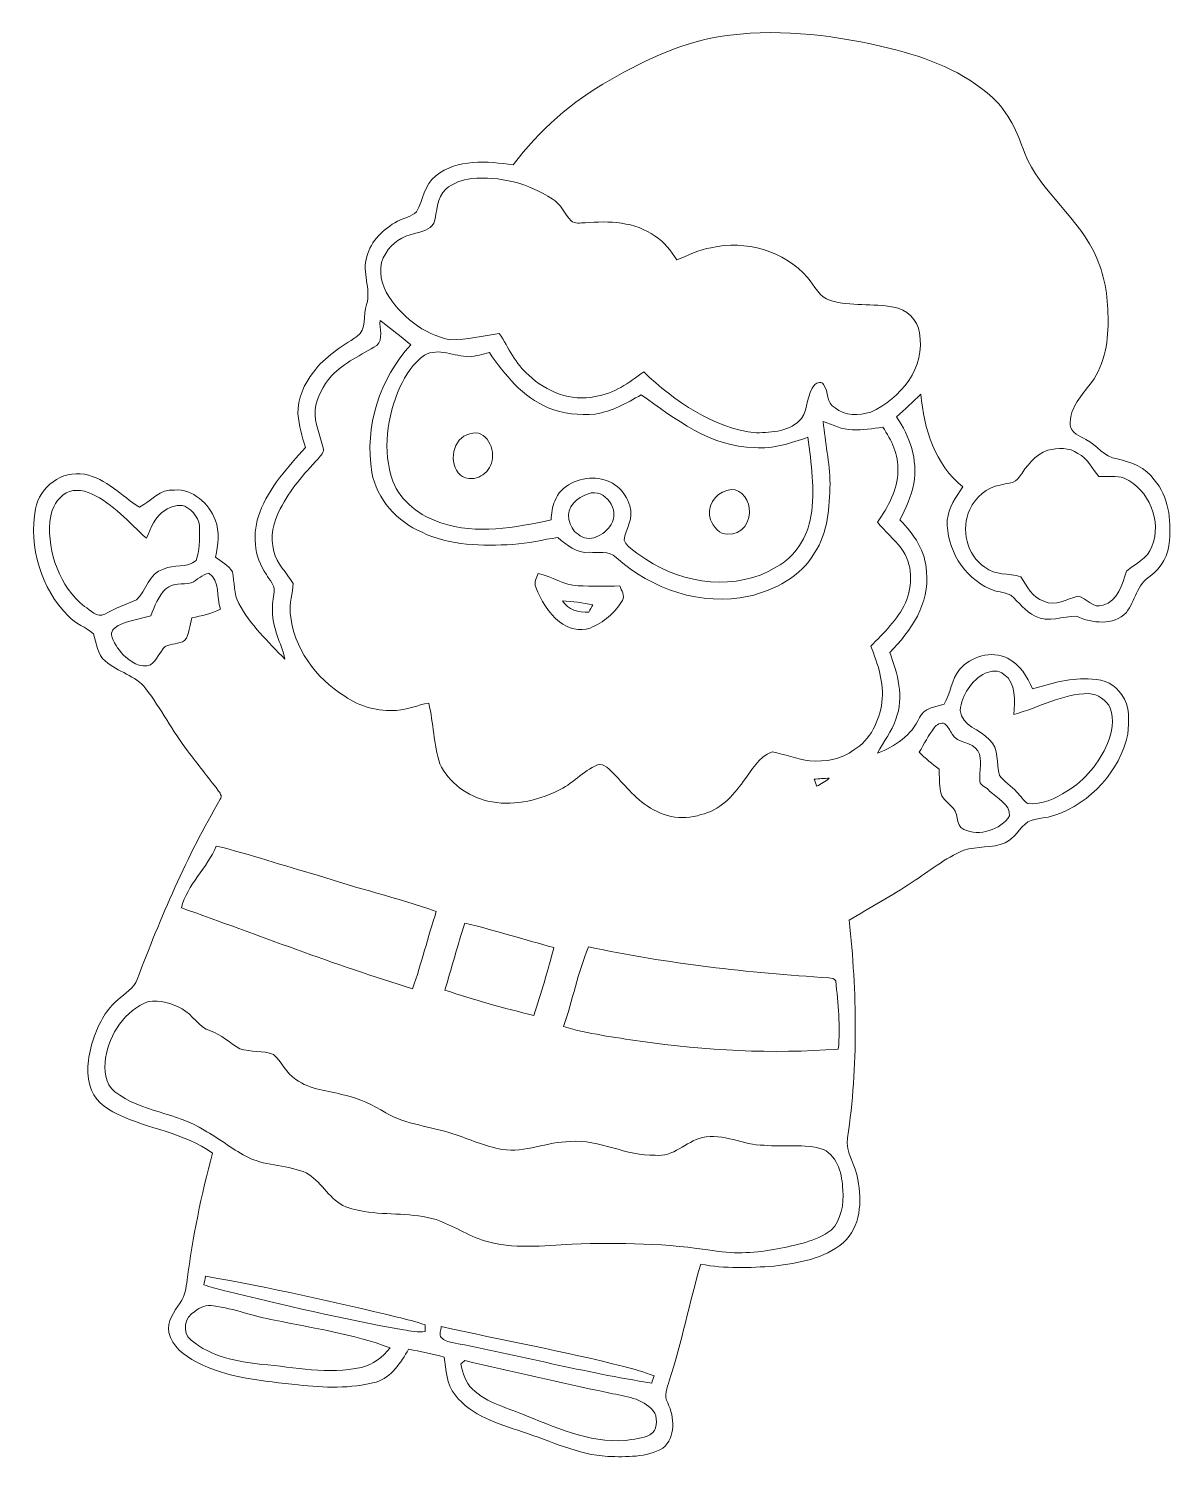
# Model space of a CAD drawing. Header units: centimetres. Extents: x -12.8 to 12.7, y -15.9 to 16.
import ezdxf

# ---------------------------------------------------------------- set-up
doc = ezdxf.new("R2010")
doc.units = ezdxf.units.CM
doc.header["$MEASUREMENT"] = 0
doc.layers.add('Layer 1', color=7, linetype='Continuous')

msp = doc.modelspace()

# ---------------------------------------------------------------- linework, layer by layer
at = {"layer": 'Layer 1', "color": 250, "lineweight": 9}
for points, knots in [([(2.87064, 15.87617), (4.06938, 16.02152), (5.28611, 15.85995), (6.4531, 15.57772), (6.4531, 15.57772), (7.27754, 15.37558), (8.10551, 15.0602), (8.73909, 14.4767), (8.73909, 14.4767), (9.10245, 14.15462), (9.29614, 13.69707), (9.45312, 13.24869), (9.45312, 13.24869), (9.81613, 12.3431), (10.70019, 11.78395), (11.07167, 10.88437), (11.07167, 10.88437), (11.26605, 10.4434), (11.33096, 9.95339), (11.32461, 9.47432), (11.32461, 9.47432), (11.33061, 8.96808), (11.22936, 8.42833), (10.8974, 8.02934), (10.8974, 8.02934), (10.69384, 7.77499), (10.45995, 7.50017), (10.47794, 7.15057), (10.47794, 7.15057), (10.49345, 6.96607), (10.69631, 6.90997), (10.82649, 6.82531), (10.82649, 6.82531), (11.07731, 6.70642), (11.2343, 6.42702), (11.52746, 6.39562), (11.52746, 6.39562), (11.84178, 6.32719), (12.16704, 6.19736), (12.3586, 5.92467), (12.3586, 5.92467), (12.67822, 5.55672), (12.74313, 5.04025), (12.69762, 4.57), (12.69762, 4.57), (12.6955, 4.25144), (12.51876, 3.95511), (12.26653, 3.76955), (12.26653, 3.76955), (11.97125, 3.58963), (11.93386, 3.21251), (11.73454, 2.9578), (11.73454, 2.9578), (11.4382, 2.65689), (10.97395, 2.7158), (10.62082, 2.87208), (10.62082, 2.87208), (10.31566, 2.8876), (9.98617, 2.71298), (9.69794, 2.87702), (9.69794, 2.87702), (9.4697, 2.97509), (9.33459, 3.19346), (9.14726, 3.3441), (9.14726, 3.3441), (8.99945, 3.41359), (8.82941, 3.41889), (8.67983, 3.48485), (8.67983, 3.48485), (8.09563, 3.74767), (7.70299, 4.38479), (7.72945, 5.02508), (7.72945, 5.02508), (7.7545, 5.30589), (7.92383, 5.53943), (8.07588, 5.76556), (8.07588, 5.76556), (7.4557, 6.26898), (7.2024, 7.06978), (7.1389, 7.83919), (7.1389, 7.83919), (6.95581, 7.67162), (6.77942, 7.4977), (6.5928, 7.33401), (6.5928, 7.33401), (6.88878, 6.90574), (7.0754, 6.36811), (6.97839, 5.84529), (6.97839, 5.84529), (6.92335, 5.55637), (6.79741, 5.28896), (6.66935, 5.02685), (6.66935, 5.02685), (6.98191, 4.71358), (7.25214, 4.32552), (7.26131, 3.8648), (7.26131, 3.8648), (7.33998, 3.16136), (6.91842, 2.53835), (6.44358, 2.06563), (6.44358, 2.06563), (6.61185, 1.59361), (6.7773, 1.06198), (6.57446, 0.57303), (6.57446, 0.57303), (6.50002, 0.28939), (6.29647, 0.07138), (6.17123, -0.18756), (6.17123, -0.18756), (6.56281, -0.04222), (6.93464, 0.21143), (7.1075, 0.60513), (7.1075, 0.60513), (7.20699, 0.81821), (7.4564, 0.84855), (7.65537, 0.9057), (7.65537, 0.9057), (7.80459, 1.14523), (7.81941, 1.45779), (8.00285, 1.6811), (8.00285, 1.6811), (8.25897, 1.97461), (8.71546, 2.11608), (9.07424, 1.9351), (9.07424, 1.9351), (9.3547, 1.79646), (9.51874, 1.522), (9.63727, 1.24577), (9.63727, 1.24577), (10.06871, 1.37736), (10.51039, 1.50612), (10.96795, 1.46414), (10.96795, 1.46414), (11.22936, 1.46979), (11.49747, 1.33573), (11.63541, 1.11207), (11.63541, 1.11207), (11.82591, 0.86336), (11.78357, 0.52858), (11.77123, 0.23683), (11.77123, 0.23683), (11.58496, -0.5929), (10.93902, -1.30622), (10.13398, -1.57927), (10.13398, -1.57927), (9.93925, -1.64736), (9.72229, -1.63748), (9.53426, -1.7232), (9.53426, -1.7232), (9.35046, -1.86431), (9.23616, -2.0908), (9.0245, -2.19698), (9.0245, -2.19698), (8.73099, -2.32046), (8.39691, -2.26331), (8.0981, -2.3635), (8.0981, -2.3635), (7.67724, -2.53918), (7.32129, -2.8341), (6.93993, -3.07752), (6.93993, -3.07752), (6.48873, -3.38831), (5.99978, -3.63702), (5.53588, -3.92665), (5.53588, -3.92665), (5.70451, -5.54308), (5.7419, -7.18491), (5.49778, -8.79604), (5.49778, -8.79604), (5.44416, -9.13154), (5.68546, -9.41058), (5.72955, -9.73196), (5.72955, -9.73196), (5.82022, -10.21421), (5.79411, -10.78818), (5.40606, -11.13884), (5.40606, -11.13884), (4.97567, -11.50503), (4.39641, -11.59957), (3.85419, -11.66801), (3.85419, -11.66801), (3.30809, -11.70293), (2.75211, -11.7301), (2.21235, -11.6225), (2.21235, -11.6225), (1.95941, -12.48645), (1.79184, -13.37475), (1.50997, -14.23059), (1.50997, -14.23059), (1.4634, -14.38828), (1.37591, -14.56925), (1.47469, -14.72765), (1.47469, -14.72765), (1.63097, -15.04868), (1.65426, -15.48577), (1.36604, -15.74153), (1.36604, -15.74153), (0.9935, -15.94685), (0.55006, -15.93838), (0.13731, -15.92427), (0.13731, -15.92427), (-0.53685, -15.89217), (-1.14398, -15.57114), (-1.77721, -15.37464), (-1.77721, -15.37464), (-2.32049, -15.19402), (-2.91492, -15.01728), (-3.28287, -14.54879), (-3.28287, -14.54879), (-3.48007, -14.3082), (-3.48254, -13.99281), (-3.52805, -13.70177), (-3.52805, -13.70177), (-3.79052, -13.63263), (-4.05544, -13.57654), (-4.32179, -13.52644), (-4.32179, -13.52644), (-4.4996, -13.82489), (-4.69998, -14.15156), (-5.05029, -14.26304), (-5.05029, -14.26304), (-5.61826, -14.4105), (-6.21445, -14.39181), (-6.79266, -14.32337), (-6.79266, -14.32337), (-7.567, -14.23835), (-8.36957, -14.17485), (-9.07301, -13.81149), (-9.07301, -13.81149), (-9.3383, -13.67038), (-9.61876, -13.46188), (-9.6872, -13.15214), (-9.6872, -13.15214), (-9.73271, -12.90308), (-9.56866, -12.67836), (-9.43319, -12.48822), (-9.43319, -12.48822), (-9.32066, -12.34217), (-9.30655, -12.1499), (-9.27621, -11.97528), (-9.27621, -11.97528), (-9.1538, -11.01925), (-8.95977, -10.0724), (-8.71141, -9.14177), (-8.71141, -9.14177), (-9.34148, -8.68139), (-10.14228, -8.60025), (-10.83337, -8.27005), (-10.83337, -8.27005), (-11.10783, -8.13988), (-11.38124, -7.9328), (-11.45179, -7.62059), (-11.45179, -7.62059), (-11.55163, -7.25264), (-11.47084, -6.86988), (-11.35196, -6.51745), (-11.35196, -6.51745), (-11.23589, -6.21512), (-11.07891, -5.91597), (-10.82526, -5.70642), (-10.82526, -5.70642), (-10.67498, -5.5646), (-10.46296, -5.45877), (-10.39381, -5.25063), (-10.39381, -5.25063), (-9.871, -3.86598), (-9.28926, -2.4972), (-8.53467, -1.2212), (-8.53467, -1.2212), (-8.48387, -1.14853), (-8.54914, -1.07586), (-8.58794, -1.01624), (-8.58794, -1.01624), (-8.81513, -0.72484), (-9.04055, -0.43239), (-9.26598, -0.14029), (-9.26598, -0.14029), (-9.6043, 0.30597), (-9.86182, 0.80657), (-10.20013, 1.25212), (-10.20013, 1.25212), (-10.42874, 1.54916), (-10.82949, 1.62713), (-11.10572, 1.86525), (-11.10572, 1.86525), (-11.29269, 2.0233), (-11.29269, 2.27165), (-11.37418, 2.47944), (-11.37418, 2.47944), (-11.54528, 2.62902), (-11.77247, 2.70592), (-11.93228, 2.87208), (-11.93228, 2.87208), (-12.54646, 3.49156), (-12.8241, 4.42289), (-12.66782, 5.27767), (-12.66782, 5.27767), (-12.58033, 5.77156), (-12.07656, 6.14445), (-11.57526, 6.04849), (-11.57526, 6.04849), (-11.0842, 5.96594), (-10.74624, 5.55954), (-10.34125, 5.31295), (-10.34125, 5.31295), (-10.08831, 5.453), (-9.88087, 5.72641), (-9.56195, 5.69748), (-9.56195, 5.69748), (-9.1471, 5.72923), (-8.79255, 5.39021), (-8.6465, 5.02755), (-8.6465, 5.02755), (-8.5449, 4.76262), (-8.58336, 4.46769), (-8.64262, 4.19676), (-8.64262, 4.19676), (-8.51562, 4.08987), (-8.34347, 4.01755), (-8.26515, 3.86444), (-8.26515, 3.86444), (-8.21047, 3.63196), (-8.24257, 3.37232), (-8.12086, 3.15642), (-8.12086, 3.15642), (-7.85875, 2.68123), (-7.46681, 2.2967), (-7.08758, 1.91464), (-7.08758, 1.91464), (-7.17225, 2.27447), (-7.37298, 2.60573), (-7.36804, 2.98426), (-7.36804, 2.98426), (-7.37862, 3.13243), (-7.35287, 3.27742), (-7.331, 3.42277), (-7.331, 3.42277), (-7.2996, 3.5734), (-7.44671, 3.68135), (-7.50209, 3.80729), (-7.50209, 3.80729), (-7.78961, 4.20593), (-7.82665, 4.74392), (-7.65343, 5.19724), (-7.65343, 5.19724), (-7.44, 5.76027), (-7.0209, 6.20759), (-6.62897, 6.65139), (-6.62897, 6.65139), (-6.70658, 6.8948), (-6.77502, 7.14387), (-6.80077, 7.39857), (-6.80077, 7.39857), (-6.80148, 7.74182), (-6.66566, 8.07344), (-6.4487, 8.33661), (-6.4487, 8.33661), (-6.20387, 8.68586), (-5.82428, 8.89717), (-5.48068, 9.13283), (-5.48068, 9.13283), (-5.24749, 9.28205), (-5.35262, 9.61931), (-5.26195, 9.84685), (-5.26195, 9.84685), (-5.15436, 10.20069), (-5.37449, 10.56828), (-5.25701, 10.92071), (-5.25701, 10.92071), (-5.16635, 11.27242), (-4.88201, 11.54054), (-4.57192, 11.70987), (-4.57192, 11.70987), (-4.43363, 11.78677), (-4.26183, 11.81006), (-4.14365, 11.92012), (-4.14365, 11.92012), (-3.99866, 12.18612), (-3.97185, 12.53008), (-3.71608, 12.72904), (-3.71608, 12.72904), (-3.22572, 13.11357), (-2.56426, 13.05219), (-1.98465, 12.97458), (-1.98465, 12.97458), (-1.39798, 13.74222), (-0.66667, 14.39698), (0.17859, 14.86899), (0.17859, 14.86899), (1.01044, 15.34771), (1.90614, 15.76858), (2.87064, 15.87617), (2.87064, 15.87617), (2.87064, 15.87617), (2.87064, 15.87617), (2.87064, 15.87617)], [0, 0, 0, 0, 0.01, 0.01, 0.01, 0.01, 0.02, 0.02, 0.02, 0.02, 0.03, 0.03, 0.03, 0.03, 0.04, 0.04, 0.04, 0.04, 0.05, 0.05, 0.05, 0.05, 0.06, 0.06, 0.06, 0.06, 0.07, 0.07, 0.07, 0.07, 0.08, 0.08, 0.08, 0.08, 0.09, 0.09, 0.09, 0.09, 0.1, 0.1, 0.1, 0.1, 0.11, 0.11, 0.11, 0.11, 0.12, 0.12, 0.12, 0.12, 0.13, 0.13, 0.13, 0.13, 0.14, 0.14, 0.14, 0.14, 0.15, 0.15, 0.15, 0.15, 0.16, 0.16, 0.16, 0.16, 0.17, 0.17, 0.17, 0.17, 0.18, 0.18, 0.18, 0.18, 0.19, 0.19, 0.19, 0.19, 0.2, 0.2, 0.2, 0.2, 0.21, 0.21, 0.21, 0.21, 0.22, 0.22, 0.22, 0.22, 0.23, 0.23, 0.23, 0.23, 0.24, 0.24, 0.24, 0.24, 0.25, 0.25, 0.25, 0.25, 0.26, 0.26, 0.26, 0.26, 0.27, 0.27, 0.27, 0.27, 0.28, 0.28, 0.28, 0.28, 0.29, 0.29, 0.29, 0.29, 0.3, 0.3, 0.3, 0.3, 0.31, 0.31, 0.31, 0.31, 0.32, 0.32, 0.32, 0.32, 0.33, 0.33, 0.33, 0.33, 0.34, 0.34, 0.34, 0.34, 0.35, 0.35, 0.35, 0.35, 0.36, 0.36, 0.36, 0.36, 0.37, 0.37, 0.37, 0.37, 0.38, 0.38, 0.38, 0.38, 0.39, 0.39, 0.39, 0.39, 0.4, 0.4, 0.4, 0.4, 0.41, 0.41, 0.41, 0.41, 0.42, 0.42, 0.42, 0.42, 0.43, 0.43, 0.43, 0.43, 0.44, 0.44, 0.44, 0.44, 0.45, 0.45, 0.45, 0.45, 0.46, 0.46, 0.46, 0.46, 0.47, 0.47, 0.47, 0.47, 0.48, 0.48, 0.48, 0.48, 0.49, 0.49, 0.49, 0.49, 0.5, 0.5, 0.5, 0.5, 0.51, 0.51, 0.51, 0.51, 0.52, 0.52, 0.52, 0.52, 0.53, 0.53, 0.53, 0.53, 0.54, 0.54, 0.54, 0.54, 0.55, 0.55, 0.55, 0.55, 0.56, 0.56, 0.56, 0.56, 0.57, 0.57, 0.57, 0.57, 0.58, 0.58, 0.58, 0.58, 0.59, 0.59, 0.59, 0.59, 0.6, 0.6, 0.6, 0.6, 0.61, 0.61, 0.61, 0.61, 0.62, 0.62, 0.62, 0.62, 0.63, 0.63, 0.63, 0.63, 0.64, 0.64, 0.64, 0.64, 0.65, 0.65, 0.65, 0.65, 0.66, 0.66, 0.66, 0.66, 0.67, 0.67, 0.67, 0.67, 0.68, 0.68, 0.68, 0.68, 0.69, 0.69, 0.69, 0.69, 0.7, 0.7, 0.7, 0.7, 0.71, 0.71, 0.71, 0.71, 0.72, 0.72, 0.72, 0.72, 0.73, 0.73, 0.73, 0.73, 0.74, 0.74, 0.74, 0.74, 0.75, 0.75, 0.75, 0.75, 0.76, 0.76, 0.76, 0.76, 0.77, 0.77, 0.77, 0.77, 0.78, 0.78, 0.78, 0.78, 0.79, 0.79, 0.79, 0.79, 0.8, 0.8, 0.8, 0.8, 0.81, 0.81, 0.81, 0.81, 0.82, 0.82, 0.82, 0.82, 0.83, 0.83, 0.83, 0.83, 0.84, 0.84, 0.84, 0.84, 0.85, 0.85, 0.85, 0.85, 0.86, 0.86, 0.86, 0.86, 0.87, 0.87, 0.87, 0.87, 0.88, 0.88, 0.88, 0.88, 0.89, 0.89, 0.89, 0.89, 0.9, 0.9, 0.9, 0.9, 0.91, 0.91, 0.91, 0.91, 0.92, 0.92, 0.92, 0.92, 0.93, 0.93, 0.93, 0.93, 0.94, 0.94, 0.94, 0.94, 0.95, 0.95, 0.95, 0.95, 0.96, 0.96, 0.96, 0.96, 0.97, 0.97, 0.97, 0.97, 0.98, 0.98, 0.98, 0.98, 1, 1, 1, 1]), ([(-2.91528, 12.66554), (-3.12377, 12.64544), (-3.32626, 12.56289), (-3.4896, 12.432), (-3.4896, 12.432), (-3.70761, 12.23727), (-3.6741, 11.92436), (-3.7563, 11.6693), (-3.7563, 11.6693), (-3.8385, 11.51231), (-4.03463, 11.48339), (-4.18879, 11.43541), (-4.18879, 11.43541), (-4.45092, 11.38073), (-4.70174, 11.22903), (-4.83545, 10.99161), (-4.83545, 10.99161), (-5.01571, 10.73691), (-4.9568, 10.38589), (-4.82169, 10.12272), (-4.82169, 10.12272), (-4.51583, 9.59814), (-3.99054, 9.16952), (-3.38482, 9.05874), (-3.38482, 9.05874), (-3.01723, 9.05451), (-2.65845, 9.1554), (-2.29439, 9.19703), (-2.29439, 9.19703), (-2.0806, 8.882), (-1.93314, 8.51547), (-1.63399, 8.26711), (-1.63399, 8.26711), (-1.24664, 7.90128), (-0.6829, 7.66633), (-0.14915, 7.79015), (-0.14915, 7.79015), (0.26607, 7.84237), (0.61039, 8.09919), (0.9367, 8.34084), (0.9367, 8.34084), (1.63838, 7.68362), (2.47659, 7.07966), (3.45943, 6.9763), (3.45943, 6.9763), (3.80727, 6.98653), (4.22743, 7.00487), (4.46414, 7.29979), (4.46414, 7.29979), (4.63418, 7.5224), (4.56962, 7.84695), (4.76471, 8.05791), (4.76471, 8.05791), (4.81339, 8.10765), (4.92698, 8.12847), (4.96297, 8.05509), (4.96297, 8.05509), (5.07691, 7.89387), (5.02223, 7.63952), (5.21944, 7.53615), (5.21944, 7.53615), (5.4371, 7.34389), (5.75672, 7.3647), (6.01742, 7.44126), (6.01742, 7.44126), (6.6817, 7.73794), (7.25602, 8.44703), (7.10433, 9.2122), (7.10433, 9.2122), (7.07117, 9.50642), (6.81329, 9.74842), (6.52471, 9.7904), (6.52471, 9.7904), (6.0594, 9.88036), (5.57292, 9.80099), (5.11431, 9.9354), (5.11431, 9.9354), (4.8649, 10.00983), (4.75977, 10.26736), (4.60419, 10.4501), (4.60419, 10.4501), (4.07891, 11.04876), (3.21495, 11.29536), (2.44448, 11.11967), (2.44448, 11.11967), (2.17354, 11.07557), (1.93013, 10.94611), (1.67789, 10.84627), (1.67789, 10.84627), (1.54348, 11.04418), (1.40519, 11.25161), (1.19353, 11.37544), (1.19353, 11.37544), (0.74515, 11.70281), (0.15566, 11.72398), (-0.37598, 11.67494), (-0.37598, 11.67494), (-0.47935, 11.68094), (-0.60493, 11.64002), (-0.68431, 11.7208), (-0.68431, 11.7208), (-0.83459, 11.87744), (-0.91115, 12.10075), (-1.10905, 12.21046), (-1.10905, 12.21046), (-1.6361, 12.55689), (-2.28627, 12.72657), (-2.91528, 12.66554), (-2.91528, 12.66554), (-2.91528, 12.66554), (-2.91528, 12.66554), (-2.91528, 12.66554)], [0, 0, 0, 0, 0.03448276, 0.03448276, 0.03448276, 0.03448276, 0.06896552, 0.06896552, 0.06896552, 0.06896552, 0.10344828, 0.10344828, 0.10344828, 0.10344828, 0.13793103, 0.13793103, 0.13793103, 0.13793103, 0.17241379, 0.17241379, 0.17241379, 0.17241379, 0.20689655, 0.20689655, 0.20689655, 0.20689655, 0.24137931, 0.24137931, 0.24137931, 0.24137931, 0.27586207, 0.27586207, 0.27586207, 0.27586207, 0.31034483, 0.31034483, 0.31034483, 0.31034483, 0.34482759, 0.34482759, 0.34482759, 0.34482759, 0.37931034, 0.37931034, 0.37931034, 0.37931034, 0.4137931, 0.4137931, 0.4137931, 0.4137931, 0.44827586, 0.44827586, 0.44827586, 0.44827586, 0.48275862, 0.48275862, 0.48275862, 0.48275862, 0.51724138, 0.51724138, 0.51724138, 0.51724138, 0.55172414, 0.55172414, 0.55172414, 0.55172414, 0.5862069, 0.5862069, 0.5862069, 0.5862069, 0.62068966, 0.62068966, 0.62068966, 0.62068966, 0.65517241, 0.65517241, 0.65517241, 0.65517241, 0.68965517, 0.68965517, 0.68965517, 0.68965517, 0.72413793, 0.72413793, 0.72413793, 0.72413793, 0.75862069, 0.75862069, 0.75862069, 0.75862069, 0.79310345, 0.79310345, 0.79310345, 0.79310345, 0.82758621, 0.82758621, 0.82758621, 0.82758621, 0.86206897, 0.86206897, 0.86206897, 0.86206897, 0.89655172, 0.89655172, 0.89655172, 0.89655172, 0.93103448, 0.93103448, 0.93103448, 0.93103448, 1, 1, 1, 1]), ([(-4.96033, 9.49125), (-4.98114, 9.30886), (-4.8806, 9.0718), (-5.03158, 8.93351), (-5.03158, 8.93351), (-5.37661, 8.71867), (-5.76396, 8.55286), (-6.04547, 8.24947), (-6.04547, 8.24947), (-6.2335, 8.03675), (-6.38167, 7.77569), (-6.41095, 7.48853), (-6.41095, 7.48853), (-6.43353, 7.19361), (-6.30371, 6.92197), (-6.23033, 6.64327), (-6.23033, 6.64327), (-6.20211, 6.54485), (-6.29101, 6.46865), (-6.34498, 6.39845), (-6.34498, 6.39845), (-6.66777, 6.0559), (-6.97963, 5.69677), (-7.19482, 5.27485), (-7.19482, 5.27485), (-7.35322, 4.98981), (-7.42166, 4.64338), (-7.3377, 4.32482), (-7.3377, 4.32482), (-7.26538, 4.04718), (-7.05089, 3.84257), (-6.9066, 3.60409), (-6.9066, 3.60409), (-6.9059, 3.3829), (-6.99833, 3.1663), (-6.96869, 2.94299), (-6.96869, 2.94299), (-6.90272, 2.16935), (-6.39966, 1.4839), (-5.7509, 1.08279), (-5.7509, 1.08279), (-5.41435, 0.85207), (-4.99808, 0.73354), (-4.59062, 0.76811), (-4.59062, 0.76811), (-4.3426, 0.77834), (-4.11719, 0.89406), (-3.87271, 0.92581), (-3.87271, 0.92581), (-3.76053, 0.48131), (-3.76547, 0.01105), (-3.62471, -0.42675), (-3.62471, -0.42675), (-3.42222, -0.85008), (-3.00382, -1.157), (-2.54909, -1.26106), (-2.54909, -1.26106), (-2.02416, -1.38595), (-1.47171, -1.26212), (-0.99228, -1.03493), (-0.99228, -1.03493), (-0.66103, -0.8903), (-0.4289, -0.59185), (-0.09517, -0.45179), (-0.09517, -0.45179), (-0.02356, -0.4211), (0.05335, -0.45638), (0.10909, -0.50259), (0.10909, -0.50259), (0.40472, -0.75906), (0.62873, -1.09208), (0.94941, -1.32104), (0.94941, -1.32104), (1.29971, -1.60044), (1.78831, -1.71721), (2.21835, -1.56481), (2.21835, -1.56481), (2.62899, -1.4752), (2.9352, -1.15523), (3.16556, -0.8215), (3.16556, -0.8215), (3.35395, -0.58585), (3.50247, -0.26658), (3.80938, -0.16322), (3.80938, -0.16322), (4.09513, -0.21261), (4.36748, -0.32162), (4.65499, -0.3636), (4.65499, -0.3636), (4.99648, -0.38406), (5.36055, -0.33255), (5.63854, -0.11701), (5.63854, -0.11701), (6.00825, 0.10842), (6.21145, 0.53034), (6.26719, 0.94803), (6.26719, 0.94803), (6.31587, 1.38406), (6.17793, 1.80599), (6.01671, 2.20392), (6.01671, 2.20392), (6.3074, 2.49743), (6.61503, 2.792), (6.79106, 3.17265), (6.79106, 3.17265), (6.9611, 3.56106), (6.96181, 4.04612), (6.69934, 4.39361), (6.69934, 4.39361), (6.53106, 4.59822), (6.33563, 4.77884), (6.16453, 4.98134), (6.16453, 4.98134), (6.40759, 5.31542), (6.61467, 5.70277), (6.6249, 6.12469), (6.6249, 6.12469), (6.64219, 6.48452), (6.48485, 6.81684), (6.28377, 7.10365), (6.28377, 7.10365), (6.0594, 7.07331), (5.83433, 7.03627), (5.60749, 7.04615), (5.60749, 7.04615), (5.37501, 7.04227), (5.17005, 7.15833), (4.95485, 7.22747), (4.95485, 7.22747), (4.99436, 6.76392), (5.09878, 6.30708), (5.10514, 5.84), (5.10514, 5.84), (5.09526, 5.31119), (5.06316, 4.74357), (4.76012, 4.28954), (4.76012, 4.28954), (4.45744, 3.75402), (3.86548, 3.46439), (3.29115, 3.3194), (3.29115, 3.3194), (2.22681, 3.09362), (1.11486, 3.47462), (0.31829, 4.18865), (0.31829, 4.18865), (0.16095, 4.35163), (-0.08635, 4.27437), (-0.28461, 4.30436), (-0.28461, 4.30436), (-0.56119, 4.27472), (-0.78697, 4.46628), (-0.98135, 4.63385), (-0.98135, 4.63385), (-1.31966, 4.59046), (-1.65092, 4.50015), (-1.99276, 4.4811), (-1.99276, 4.4811), (-2.67256, 4.43912), (-3.39646, 4.44582), (-4.02194, 4.75203), (-4.02194, 4.75203), (-4.57615, 4.99122), (-5.03441, 5.48863), (-5.14483, 6.09259), (-5.14483, 6.09259), (-5.31416, 7.1107), (-4.97126, 8.19232), (-4.27135, 8.94691), (-4.27135, 8.94691), (-4.49784, 9.13212), (-4.72431, 9.31839), (-4.96033, 9.49125), (-4.96033, 9.49125), (-4.96033, 9.49125), (-4.96033, 9.49125), (-4.96033, 9.49125)], [0, 0, 0, 0, 0.02222222, 0.02222222, 0.02222222, 0.02222222, 0.04444444, 0.04444444, 0.04444444, 0.04444444, 0.06666667, 0.06666667, 0.06666667, 0.06666667, 0.08888889, 0.08888889, 0.08888889, 0.08888889, 0.11111111, 0.11111111, 0.11111111, 0.11111111, 0.13333333, 0.13333333, 0.13333333, 0.13333333, 0.15555556, 0.15555556, 0.15555556, 0.15555556, 0.17777778, 0.17777778, 0.17777778, 0.17777778, 0.2, 0.2, 0.2, 0.2, 0.22222222, 0.22222222, 0.22222222, 0.22222222, 0.24444444, 0.24444444, 0.24444444, 0.24444444, 0.26666667, 0.26666667, 0.26666667, 0.26666667, 0.28888889, 0.28888889, 0.28888889, 0.28888889, 0.31111111, 0.31111111, 0.31111111, 0.31111111, 0.33333333, 0.33333333, 0.33333333, 0.33333333, 0.35555556, 0.35555556, 0.35555556, 0.35555556, 0.37777778, 0.37777778, 0.37777778, 0.37777778, 0.4, 0.4, 0.4, 0.4, 0.42222222, 0.42222222, 0.42222222, 0.42222222, 0.44444444, 0.44444444, 0.44444444, 0.44444444, 0.46666667, 0.46666667, 0.46666667, 0.46666667, 0.48888889, 0.48888889, 0.48888889, 0.48888889, 0.51111111, 0.51111111, 0.51111111, 0.51111111, 0.53333333, 0.53333333, 0.53333333, 0.53333333, 0.55555556, 0.55555556, 0.55555556, 0.55555556, 0.57777778, 0.57777778, 0.57777778, 0.57777778, 0.6, 0.6, 0.6, 0.6, 0.62222222, 0.62222222, 0.62222222, 0.62222222, 0.64444444, 0.64444444, 0.64444444, 0.64444444, 0.66666667, 0.66666667, 0.66666667, 0.66666667, 0.68888889, 0.68888889, 0.68888889, 0.68888889, 0.71111111, 0.71111111, 0.71111111, 0.71111111, 0.73333333, 0.73333333, 0.73333333, 0.73333333, 0.75555556, 0.75555556, 0.75555556, 0.75555556, 0.77777778, 0.77777778, 0.77777778, 0.77777778, 0.8, 0.8, 0.8, 0.8, 0.82222222, 0.82222222, 0.82222222, 0.82222222, 0.84444444, 0.84444444, 0.84444444, 0.84444444, 0.86666667, 0.86666667, 0.86666667, 0.86666667, 0.88888889, 0.88888889, 0.88888889, 0.88888889, 0.91111111, 0.91111111, 0.91111111, 0.91111111, 0.93333333, 0.93333333, 0.93333333, 0.93333333, 0.95555556, 0.95555556, 0.95555556, 0.95555556, 1, 1, 1, 1]), ([(-3.9676, 8.71373), (-4.2202, 8.54051), (-4.38565, 8.2657), (-4.52147, 7.99688), (-4.52147, 7.99688), (-4.79452, 7.34248), (-4.9187, 6.57977), (-4.67634, 5.89715), (-4.67634, 5.89715), (-4.4996, 5.43078), (-4.05792, 5.1161), (-3.5979, 4.96229), (-3.5979, 4.96229), (-2.79815, 4.69277), (-1.93879, 4.85928), (-1.13622, 5.0279), (-1.13622, 5.0279), (-1.12387, 5.17113), (-1.11752, 5.31859), (-1.05296, 5.44983), (-1.05296, 5.44983), (-0.92032, 5.8086), (-0.49981, 5.98323), (-0.13927, 5.95924), (-0.13927, 5.95924), (0.2188, 5.9483), (0.53383, 5.68337), (0.62556, 5.34011), (0.62556, 5.34011), (0.72751, 5.07377), (0.52889, 4.83211), (0.50032, 4.57494), (0.50032, 4.57494), (0.59416, 4.37562), (0.81605, 4.27367), (0.98504, 4.14878), (0.98504, 4.14878), (1.83452, 3.58363), (3.01563, 3.4277), (3.90957, 3.97592), (3.90957, 3.97592), (4.33008, 4.20487), (4.59749, 4.64796), (4.67863, 5.11116), (4.67863, 5.11116), (4.78023, 5.69854), (4.6818, 6.29261), (4.61124, 6.87752), (4.61124, 6.87752), (4.22566, 6.75052), (3.83302, 6.60659), (3.41851, 6.64786), (3.41851, 6.64786), (2.43849, 6.65386), (1.63909, 7.29274), (0.87744, 7.82825), (0.87744, 7.82825), (0.55923, 7.63599), (0.22374, 7.45819), (-0.14738, 7.39787), (-0.14738, 7.39787), (-0.50086, 7.37035), (-0.86881, 7.39787), (-1.19725, 7.53933), (-1.19725, 7.53933), (-1.77192, 7.7764), (-2.17021, 8.27769), (-2.51593, 8.77194), (-2.51593, 8.77194), (-2.66551, 8.74019), (-2.81297, 8.69009), (-2.96643, 8.68021), (-2.96643, 8.68021), (-3.30157, 8.68445), (-3.64658, 8.89117), (-3.9676, 8.71373), (-3.9676, 8.71373), (-3.9676, 8.71373), (-3.9676, 8.71373), (-3.9676, 8.71373)], [0, 0, 0, 0, 0.04761905, 0.04761905, 0.04761905, 0.04761905, 0.0952381, 0.0952381, 0.0952381, 0.0952381, 0.14285714, 0.14285714, 0.14285714, 0.14285714, 0.19047619, 0.19047619, 0.19047619, 0.19047619, 0.23809524, 0.23809524, 0.23809524, 0.23809524, 0.28571429, 0.28571429, 0.28571429, 0.28571429, 0.33333333, 0.33333333, 0.33333333, 0.33333333, 0.38095238, 0.38095238, 0.38095238, 0.38095238, 0.42857143, 0.42857143, 0.42857143, 0.42857143, 0.47619048, 0.47619048, 0.47619048, 0.47619048, 0.52380952, 0.52380952, 0.52380952, 0.52380952, 0.57142857, 0.57142857, 0.57142857, 0.57142857, 0.61904762, 0.61904762, 0.61904762, 0.61904762, 0.66666667, 0.66666667, 0.66666667, 0.66666667, 0.71428571, 0.71428571, 0.71428571, 0.71428571, 0.76190476, 0.76190476, 0.76190476, 0.76190476, 0.80952381, 0.80952381, 0.80952381, 0.80952381, 0.85714286, 0.85714286, 0.85714286, 0.85714286, 0.9047619, 0.9047619, 0.9047619, 0.9047619, 1, 1, 1, 1]), ([(-2.95161, 6.95619), (-2.58225, 7.08072), (-2.36494, 6.5893), (-2.47007, 6.29932), (-2.47007, 6.29932), (-2.54239, 6.01568), (-2.92586, 5.84317), (-3.16398, 6.0312), (-3.16398, 6.0312), (-3.44832, 6.28767), (-3.34143, 6.86905), (-2.95161, 6.95619)], [0, 0, 0, 0, 0.25, 0.25, 0.25, 0.25, 0.5, 0.5, 0.5, 0.5, 1, 1, 1, 1]), ([(9.97559, 6.58859), (9.68348, 6.48805), (9.50569, 6.2277), (9.33741, 5.98746), (9.33741, 5.98746), (9.25663, 5.83259), (9.05166, 5.85376), (8.91231, 5.80719), (8.91231, 5.80719), (8.61069, 5.75533), (8.36163, 5.5352), (8.23075, 5.26427), (8.23075, 5.26427), (8.03425, 4.82471), (8.15278, 4.24192), (8.57083, 3.97239), (8.57083, 3.97239), (8.79061, 3.77272), (9.11375, 3.85104), (9.37234, 3.75191), (9.37234, 3.75191), (9.50957, 3.54518), (9.63304, 3.29259), (9.88916, 3.21004), (9.88916, 3.21004), (10.15056, 3.0841), (10.40174, 3.26261), (10.65221, 3.32011), (10.65221, 3.32011), (10.84871, 3.28236), (10.99723, 3.03224), (11.21348, 3.12149), (11.21348, 3.12149), (11.54368, 3.21322), (11.64811, 3.5921), (11.73595, 3.87926), (11.73595, 3.87926), (11.93738, 4.04648), (12.21079, 4.16466), (12.30639, 4.43065), (12.30639, 4.43065), (12.53746, 4.99227), (12.24042, 5.7137), (11.68832, 5.96241), (11.68832, 5.96241), (11.50664, 6.02662), (11.30873, 5.99169), (11.12035, 5.99699), (11.12035, 5.99699), (10.96936, 6.17196), (10.86811, 6.40515), (10.65257, 6.51275), (10.65257, 6.51275), (10.4596, 6.66409), (10.19854, 6.63093), (9.97559, 6.58859), (9.97559, 6.58859), (9.97559, 6.58859), (9.97559, 6.58859), (9.97559, 6.58859)], [0, 0, 0, 0, 0.0625, 0.0625, 0.0625, 0.0625, 0.125, 0.125, 0.125, 0.125, 0.1875, 0.1875, 0.1875, 0.1875, 0.25, 0.25, 0.25, 0.25, 0.3125, 0.3125, 0.3125, 0.3125, 0.375, 0.375, 0.375, 0.375, 0.4375, 0.4375, 0.4375, 0.4375, 0.5, 0.5, 0.5, 0.5, 0.5625, 0.5625, 0.5625, 0.5625, 0.625, 0.625, 0.625, 0.625, 0.6875, 0.6875, 0.6875, 0.6875, 0.75, 0.75, 0.75, 0.75, 0.8125, 0.8125, 0.8125, 0.8125, 0.875, 0.875, 0.875, 0.875, 1, 1, 1, 1]), ([(-0.30437, 5.61175), (-0.54708, 5.53767), (-0.79896, 5.31648), (-0.73793, 5.03708), (-0.73793, 5.03708), (-0.69595, 4.91678), (-0.6582, 4.77426), (-0.53085, 4.71323), (-0.53085, 4.71323), (-0.29167, 4.48639), (0.06358, 4.69382), (0.20751, 4.92489), (0.20751, 4.92489), (0.4213, 5.23569), (0.07064, 5.75674), (-0.30437, 5.61175), (-0.30437, 5.61175), (-0.30437, 5.61175), (-0.30437, 5.61175), (-0.30437, 5.61175)], [0, 0, 0, 0, 0.16666667, 0.16666667, 0.16666667, 0.16666667, 0.33333333, 0.33333333, 0.33333333, 0.33333333, 0.5, 0.5, 0.5, 0.5, 0.66666667, 0.66666667, 0.66666667, 0.66666667, 1, 1, 1, 1]), ([(2.79938, 5.68442), (3.05338, 5.78497), (3.2774, 5.53061), (3.29468, 5.29637), (3.29468, 5.29637), (3.36383, 5.00921), (3.12429, 4.68148), (2.81773, 4.70935), (2.81773, 4.70935), (2.63005, 4.6977), (2.49704, 4.87692), (2.43389, 5.0332), (2.43389, 5.0332), (2.33864, 5.30237), (2.51856, 5.6308), (2.79938, 5.68442)], [0, 0, 0, 0, 0.2, 0.2, 0.2, 0.2, 0.4, 0.4, 0.4, 0.4, 0.6, 0.6, 0.6, 0.6, 1, 1, 1, 1]), ([(-12.05504, 5.58106), (-12.23849, 5.44136), (-12.32351, 5.21699), (-12.34891, 4.99474), (-12.34891, 4.99474), (-12.3983, 4.29166), (-12.12842, 3.54024), (-11.57421, 3.08974), (-11.57421, 3.08974), (-11.44333, 3.01813), (-11.28775, 2.82587), (-11.12018, 2.92041), (-11.12018, 2.92041), (-10.89158, 3.04459), (-10.6524, 3.14584), (-10.40969, 3.23826), (-10.40969, 3.23826), (-10.18744, 3.44958), (-10.13805, 3.83975), (-9.80819, 3.92865), (-9.80819, 3.92865), (-9.58136, 4.03872), (-9.27338, 3.94699), (-9.0776, 4.11844), (-9.0776, 4.11844), (-8.99574, 4.33646), (-8.99187, 4.58552), (-9.00386, 4.81765), (-9.00386, 4.81765), (-8.97917, 5.04272), (-9.14462, 5.23393), (-9.32701, 5.33623), (-9.32701, 5.33623), (-9.47871, 5.37716), (-9.65086, 5.33588), (-9.77504, 5.24134), (-9.77504, 5.24134), (-10.00223, 5.10516), (-10.08301, 4.84376), (-10.18708, 4.61657), (-10.18708, 4.61657), (-10.57761, 4.9697), (-10.92898, 5.3895), (-11.41687, 5.61457), (-11.41687, 5.61457), (-11.61583, 5.70136), (-11.88148, 5.73805), (-12.05504, 5.58106), (-12.05504, 5.58106), (-12.05504, 5.58106), (-12.05504, 5.58106), (-12.05504, 5.58106)], [0, 0, 0, 0, 0.07142857, 0.07142857, 0.07142857, 0.07142857, 0.14285714, 0.14285714, 0.14285714, 0.14285714, 0.21428571, 0.21428571, 0.21428571, 0.21428571, 0.28571429, 0.28571429, 0.28571429, 0.28571429, 0.35714286, 0.35714286, 0.35714286, 0.35714286, 0.42857143, 0.42857143, 0.42857143, 0.42857143, 0.5, 0.5, 0.5, 0.5, 0.57142857, 0.57142857, 0.57142857, 0.57142857, 0.64285714, 0.64285714, 0.64285714, 0.64285714, 0.71428571, 0.71428571, 0.71428571, 0.71428571, 0.78571429, 0.78571429, 0.78571429, 0.78571429, 0.85714286, 0.85714286, 0.85714286, 0.85714286, 1, 1, 1, 1]), ([(-9.18765, 3.62103), (-9.3757, 3.57622), (-9.59618, 3.62844), (-9.7507, 3.48909), (-9.7507, 3.48909), (-9.91756, 3.32258), (-10.00505, 3.09892), (-10.09148, 2.88443), (-10.09148, 2.88443), (-10.32255, 2.82057), (-10.56244, 2.77895), (-10.78363, 2.68475), (-10.78363, 2.68475), (-10.87147, 2.64207), (-10.9766, 2.5694), (-10.96708, 2.45862), (-10.96708, 2.45862), (-10.9385, 2.28576), (-10.81785, 2.14501), (-10.7099, 2.01271), (-10.7099, 2.01271), (-10.55715, 1.86278), (-10.31866, 1.69945), (-10.09501, 1.78517), (-10.09501, 1.78517), (-9.94896, 1.88783), (-9.89498, 2.07586), (-9.76622, 2.19581), (-9.76622, 2.19581), (-9.63075, 2.26671), (-9.46283, 2.24731), (-9.33266, 2.33092), (-9.33266, 2.33092), (-9.21448, 2.47027), (-9.22612, 2.66888), (-9.17285, 2.83645), (-9.17285, 2.83645), (-8.95412, 2.88372), (-8.73329, 2.92782), (-8.53361, 3.03506), (-8.53361, 3.03506), (-8.63063, 3.29824), (-8.52973, 3.66936), (-8.79149, 3.83552), (-8.79149, 3.83552), (-8.94319, 3.80694), (-9.05148, 3.68312), (-9.18765, 3.62103), (-9.18765, 3.62103), (-9.18765, 3.62103), (-9.18765, 3.62103), (-9.18765, 3.62103)], [0, 0, 0, 0, 0.07142857, 0.07142857, 0.07142857, 0.07142857, 0.14285714, 0.14285714, 0.14285714, 0.14285714, 0.21428571, 0.21428571, 0.21428571, 0.21428571, 0.28571429, 0.28571429, 0.28571429, 0.28571429, 0.35714286, 0.35714286, 0.35714286, 0.35714286, 0.42857143, 0.42857143, 0.42857143, 0.42857143, 0.5, 0.5, 0.5, 0.5, 0.57142857, 0.57142857, 0.57142857, 0.57142857, 0.64285714, 0.64285714, 0.64285714, 0.64285714, 0.71428571, 0.71428571, 0.71428571, 0.71428571, 0.78571429, 0.78571429, 0.78571429, 0.78571429, 0.85714286, 0.85714286, 0.85714286, 0.85714286, 1, 1, 1, 1]), ([(-1.42444, 3.8267), (-1.11117, 3.78295), (-0.85435, 3.55329), (-0.53156, 3.55647), (-0.53156, 3.55647), (-0.22146, 3.53742), (0.08933, 3.5473), (0.40013, 3.55118), (0.40013, 3.55118), (0.44211, 3.45169), (0.52219, 3.33739), (0.4594, 3.22909), (0.4594, 3.22909), (0.30029, 2.94757), (0.0343, 2.73238), (-0.26274, 2.60997), (-0.26274, 2.60997), (-0.49522, 2.52847), (-0.75769, 2.59515), (-0.94536, 2.7472), (-0.94536, 2.7472), (-1.1909, 2.94934), (-1.36446, 3.2298), (-1.47947, 3.52331), (-1.47947, 3.52331), (-1.52463, 3.62738), (-1.4576, 3.73039), (-1.42444, 3.8267), (-1.42444, 3.8267), (-1.42444, 3.8267), (-1.42444, 3.8267), (-1.42444, 3.8267)], [0, 0, 0, 0, 0.11111111, 0.11111111, 0.11111111, 0.11111111, 0.22222222, 0.22222222, 0.22222222, 0.22222222, 0.33333333, 0.33333333, 0.33333333, 0.33333333, 0.44444444, 0.44444444, 0.44444444, 0.44444444, 0.55555556, 0.55555556, 0.55555556, 0.55555556, 0.66666667, 0.66666667, 0.66666667, 0.66666667, 0.77777778, 0.77777778, 0.77777778, 0.77777778, 1, 1, 1, 1]), ([(-0.88257, 3.21674), (-0.75628, 3.01495), (-0.51427, 2.95851), (-0.2899, 2.96451), (-0.2899, 2.96451), (-0.26027, 3.02025), (-0.23064, 3.07563), (-0.20136, 3.13172), (-0.20136, 3.13172), (-0.42678, 3.173), (-0.65397, 3.20581), (-0.88257, 3.21674)], [0, 0, 0, 0, 0.25, 0.25, 0.25, 0.25, 0.5, 0.5, 0.5, 0.5, 1, 1, 1, 1]), ([(8.57929, 1.59926), (8.26991, 1.44051), (8.04871, 1.10925), (8.01767, 0.76423), (8.01767, 0.76423), (8.04836, 0.41886), (8.46429, 0.34055), (8.66502, 0.11477), (8.66502, 0.11477), (8.90103, -0.0902), (8.81883, -0.42075), (8.89538, -0.68745), (8.89538, -0.68745), (9.00298, -0.83315), (9.16631, -0.92557), (9.28485, -1.0621), (9.28485, -1.0621), (9.36704, -1.14394), (9.43125, -1.24978), (9.52721, -1.31892), (9.52721, -1.31892), (9.84435, -1.34467), (10.1481, -1.21309), (10.40598, -1.04023), (10.40598, -1.04023), (10.81343, -0.79399), (11.12317, -0.40628), (11.3165, 0.02516), (11.3165, 0.02516), (11.41915, 0.27281), (11.46925, 0.55927), (11.37541, 0.8175), (11.37541, 0.8175), (11.29356, 1.0013), (11.09601, 1.12865), (10.89775, 1.14382), (10.89775, 1.14382), (10.30473, 1.14241), (9.77944, 0.82738), (9.21994, 0.67463), (9.21994, 0.67463), (9.23228, 0.97661), (9.28485, 1.3823), (8.99381, 1.5728), (8.99381, 1.5728), (8.88233, 1.68745), (8.71123, 1.64971), (8.57929, 1.59926), (8.57929, 1.59926), (8.57929, 1.59926), (8.57929, 1.59926), (8.57929, 1.59926)], [0, 0, 0, 0, 0.07142857, 0.07142857, 0.07142857, 0.07142857, 0.14285714, 0.14285714, 0.14285714, 0.14285714, 0.21428571, 0.21428571, 0.21428571, 0.21428571, 0.28571429, 0.28571429, 0.28571429, 0.28571429, 0.35714286, 0.35714286, 0.35714286, 0.35714286, 0.42857143, 0.42857143, 0.42857143, 0.42857143, 0.5, 0.5, 0.5, 0.5, 0.57142857, 0.57142857, 0.57142857, 0.57142857, 0.64285714, 0.64285714, 0.64285714, 0.64285714, 0.71428571, 0.71428571, 0.71428571, 0.71428571, 0.78571429, 0.78571429, 0.78571429, 0.78571429, 0.85714286, 0.85714286, 0.85714286, 0.85714286, 1, 1, 1, 1]), ([(7.43876, 0.37653), (7.304, 0.21037), (7.21051, 0.01705), (7.10186, -0.16604), (7.10186, -0.16604), (7.23874, -0.30751), (7.38796, -0.43662), (7.54989, -0.54951), (7.54989, -0.54951), (7.5513, -0.71673), (7.54812, -0.88465), (7.57458, -1.05081), (7.57458, -1.05081), (7.60069, -1.18804), (7.72275, -1.27659), (7.812, -1.3729), (7.812, -1.3729), (8.00568, -1.49108), (7.88503, -1.80046), (8.10128, -1.89465), (8.10128, -1.89465), (8.44735, -2.06187), (8.91902, -1.90524), (9.12433, -1.59197), (9.12433, -1.59197), (9.13703, -1.3295), (8.83506, -1.19474), (8.6756, -1.03776), (8.6756, -1.03776), (8.61845, -0.95556), (8.46145, -0.92734), (8.45829, -0.81339), (8.45829, -0.81339), (8.43818, -0.58761), (8.53308, -0.34349), (8.41312, -0.13465), (8.41312, -0.13465), (8.28084, 0.06997), (7.95911, 0.02199), (7.83916, 0.23648), (7.83916, 0.23648), (7.7866, 0.3155), (7.74533, 0.4044), (7.67406, 0.46931), (7.67406, 0.46931), (7.58552, 0.50071), (7.4878, 0.45202), (7.43876, 0.37653), (7.43876, 0.37653), (7.43876, 0.37653), (7.43876, 0.37653), (7.43876, 0.37653)], [0, 0, 0, 0, 0.07142857, 0.07142857, 0.07142857, 0.07142857, 0.14285714, 0.14285714, 0.14285714, 0.14285714, 0.21428571, 0.21428571, 0.21428571, 0.21428571, 0.28571429, 0.28571429, 0.28571429, 0.28571429, 0.35714286, 0.35714286, 0.35714286, 0.35714286, 0.42857143, 0.42857143, 0.42857143, 0.42857143, 0.5, 0.5, 0.5, 0.5, 0.57142857, 0.57142857, 0.57142857, 0.57142857, 0.64285714, 0.64285714, 0.64285714, 0.64285714, 0.71428571, 0.71428571, 0.71428571, 0.71428571, 0.78571429, 0.78571429, 0.78571429, 0.78571429, 0.85714286, 0.85714286, 0.85714286, 0.85714286, 1, 1, 1, 1]), ([(4.74742, -0.77176), (4.76718, -0.82397), (4.78693, -0.87654), (4.80669, -0.92945), (4.80669, -0.92945), (4.90687, -0.87936), (5.00283, -0.8208), (5.08996, -0.74989), (5.08996, -0.74989), (4.97425, -0.75518), (4.86172, -0.76294), (4.74742, -0.77176), (4.74742, -0.77176), (4.74742, -0.77176), (4.74742, -0.77176), (4.74742, -0.77176)], [0, 0, 0, 0, 0.2, 0.2, 0.2, 0.2, 0.4, 0.4, 0.4, 0.4, 0.6, 0.6, 0.6, 0.6, 1, 1, 1, 1]), ([(-8.62463, -2.26719), (-8.82889, -2.76002), (-9.27163, -3.12479), (-9.40639, -3.65008), (-9.40639, -3.65008), (-7.68413, -4.26038), (-5.98056, -4.92678), (-4.23184, -5.46053), (-4.23184, -5.46053), (-4.03498, -4.8915), (-3.89175, -4.30554), (-3.70409, -3.73333), (-3.70409, -3.73333), (-4.57756, -3.42359), (-5.48456, -3.21581), (-6.36297, -2.92018), (-6.36297, -2.92018), (-7.11898, -2.70992), (-7.86228, -2.45522), (-8.62463, -2.26719), (-8.62463, -2.26719), (-8.62463, -2.26719), (-8.62463, -2.26719), (-8.62463, -2.26719)], [0, 0, 0, 0, 0.14285714, 0.14285714, 0.14285714, 0.14285714, 0.28571429, 0.28571429, 0.28571429, 0.28571429, 0.42857143, 0.42857143, 0.42857143, 0.42857143, 0.57142857, 0.57142857, 0.57142857, 0.57142857, 0.71428571, 0.71428571, 0.71428571, 0.71428571, 1, 1, 1, 1]), ([(-3.0638, -3.99086), (-3.2236, -4.48757), (-3.36119, -4.99134), (-3.509, -5.49158), (-3.509, -5.49158), (-2.85707, -5.71806), (-2.1875, -5.89339), (-1.51828, -6.06061), (-1.51828, -6.06061), (-1.35917, -5.55719), (-1.20536, -5.05201), (-1.07307, -4.54119), (-1.07307, -4.54119), (-1.73665, -4.3574), (-2.39528, -4.1549), (-3.0638, -3.99086), (-3.0638, -3.99086), (-3.0638, -3.99086), (-3.0638, -3.99086), (-3.0638, -3.99086)], [0, 0, 0, 0, 0.16666667, 0.16666667, 0.16666667, 0.16666667, 0.33333333, 0.33333333, 0.33333333, 0.33333333, 0.5, 0.5, 0.5, 0.5, 0.66666667, 0.66666667, 0.66666667, 0.66666667, 1, 1, 1, 1]), ([(-0.29484, -4.52532), (-0.54214, -5.09717), (-0.64868, -5.71982), (-0.85646, -6.30685), (-0.85646, -6.30685), (-0.29837, -6.47371), (0.28124, -6.54532), (0.85521, -6.63705), (0.85521, -6.63705), (2.32243, -6.84342), (3.8115, -6.92421), (5.29034, -6.81061), (5.29034, -6.81061), (5.34256, -6.30226), (5.28611, -5.79144), (5.23284, -5.28591), (5.23284, -5.28591), (5.20462, -5.22981), (5.13512, -5.22593), (5.0808, -5.21676), (5.0808, -5.21676), (3.27704, -5.10564), (1.47469, -4.89997), (-0.29484, -4.52532), (-0.29484, -4.52532), (-0.29484, -4.52532), (-0.29484, -4.52532), (-0.29484, -4.52532)], [0, 0, 0, 0, 0.125, 0.125, 0.125, 0.125, 0.25, 0.25, 0.25, 0.25, 0.375, 0.375, 0.375, 0.375, 0.5, 0.5, 0.5, 0.5, 0.625, 0.625, 0.625, 0.625, 0.75, 0.75, 0.75, 0.75, 1, 1, 1, 1]), ([(-10.14687, -5.7484), (-10.66827, -5.94454), (-11.01258, -6.47477), (-11.10395, -7.01099), (-11.10395, -7.01099), (-11.13323, -7.27205), (-11.12195, -7.58919), (-10.89264, -7.76417), (-10.89264, -7.76417), (-10.30632, -8.22419), (-9.51221, -8.22913), (-8.89345, -8.62389), (-8.89345, -8.62389), (-8.57595, -8.80698), (-8.28455, -9.03311), (-7.96247, -9.20844), (-7.96247, -9.20844), (-7.56771, -9.42258), (-7.0971, -9.39965), (-6.68118, -9.55134), (-6.68118, -9.55134), (-6.32558, -9.69351), (-6.17, -10.0791), (-5.85039, -10.27136), (-5.85039, -10.27136), (-5.69375, -10.37861), (-5.50078, -10.40894), (-5.3184, -10.44387), (-5.3184, -10.44387), (-4.78253, -10.52995), (-4.22689, -10.46786), (-3.70232, -10.62696), (-3.70232, -10.62696), (-3.33226, -10.75996), (-2.99888, -10.97868), (-2.62423, -11.10109), (-2.62423, -11.10109), (-1.98676, -11.28842), (-1.31366, -11.21434), (-0.66173, -11.17447), (-0.66173, -11.17447), (0.40048, -11.13602), (1.4694, -11.15648), (2.52068, -11.32617), (2.52068, -11.32617), (2.98671, -11.40272), (3.46437, -11.36885), (3.92651, -11.28136), (3.92651, -11.28136), (4.34314, -11.19881), (4.77917, -11.11274), (5.13336, -10.86579), (5.13336, -10.86579), (5.35737, -10.62873), (5.42087, -10.27948), (5.39053, -9.96444), (5.39053, -9.96444), (5.38242, -9.62684), (5.28646, -9.22608), (4.96156, -9.05639), (4.96156, -9.05639), (4.53434, -8.91211), (4.07256, -9.00665), (3.63158, -8.96397), (3.63158, -8.96397), (3.16027, -8.95938), (2.72001, -8.68668), (2.24375, -8.79005), (2.24375, -8.79005), (1.87862, -8.88318), (1.59852, -9.23525), (1.19705, -9.18657), (1.19705, -9.18657), (0.54265, -9.20879), (-0.04825, -8.82286), (-0.70653, -8.88001), (-0.70653, -8.88001), (-1.22194, -8.87824), (-1.71371, -9.14177), (-2.23089, -9.05569), (-2.23089, -9.05569), (-2.61189, -8.98831), (-2.96255, -8.8218), (-3.32979, -8.70785), (-3.32979, -8.70785), (-3.8258, -8.53499), (-4.37613, -8.50818), (-4.83509, -8.23513), (-4.83509, -8.23513), (-5.1212, -8.06438), (-5.42247, -7.91269), (-5.7509, -7.84354), (-5.7509, -7.84354), (-6.11885, -7.73948), (-6.52666, -7.72325), (-6.84346, -7.48865), (-6.84346, -7.48865), (-7.06183, -7.35601), (-7.15566, -7.09601), (-7.34299, -6.93303), (-7.34299, -6.93303), (-7.58182, -6.83178), (-7.8584, -6.88893), (-8.1004, -6.8032), (-8.1004, -6.8032), (-8.3216, -6.67479), (-8.50857, -6.48323), (-8.75728, -6.40562), (-8.75728, -6.40562), (-9.02327, -6.32096), (-9.14851, -6.03732), (-9.39016, -5.91315), (-9.39016, -5.91315), (-9.61735, -5.7872), (-9.8851, -5.69901), (-10.14687, -5.7484), (-10.14687, -5.7484), (-10.14687, -5.7484), (-10.14687, -5.7484), (-10.14687, -5.7484)], [0, 0, 0, 0, 0.03225806, 0.03225806, 0.03225806, 0.03225806, 0.06451613, 0.06451613, 0.06451613, 0.06451613, 0.09677419, 0.09677419, 0.09677419, 0.09677419, 0.12903226, 0.12903226, 0.12903226, 0.12903226, 0.16129032, 0.16129032, 0.16129032, 0.16129032, 0.19354839, 0.19354839, 0.19354839, 0.19354839, 0.22580645, 0.22580645, 0.22580645, 0.22580645, 0.25806452, 0.25806452, 0.25806452, 0.25806452, 0.29032258, 0.29032258, 0.29032258, 0.29032258, 0.32258065, 0.32258065, 0.32258065, 0.32258065, 0.35483871, 0.35483871, 0.35483871, 0.35483871, 0.38709677, 0.38709677, 0.38709677, 0.38709677, 0.41935484, 0.41935484, 0.41935484, 0.41935484, 0.4516129, 0.4516129, 0.4516129, 0.4516129, 0.48387097, 0.48387097, 0.48387097, 0.48387097, 0.51612903, 0.51612903, 0.51612903, 0.51612903, 0.5483871, 0.5483871, 0.5483871, 0.5483871, 0.58064516, 0.58064516, 0.58064516, 0.58064516, 0.61290323, 0.61290323, 0.61290323, 0.61290323, 0.64516129, 0.64516129, 0.64516129, 0.64516129, 0.67741935, 0.67741935, 0.67741935, 0.67741935, 0.70967742, 0.70967742, 0.70967742, 0.70967742, 0.74193548, 0.74193548, 0.74193548, 0.74193548, 0.77419355, 0.77419355, 0.77419355, 0.77419355, 0.80645161, 0.80645161, 0.80645161, 0.80645161, 0.83870968, 0.83870968, 0.83870968, 0.83870968, 0.87096774, 0.87096774, 0.87096774, 0.87096774, 0.90322581, 0.90322581, 0.90322581, 0.90322581, 0.93548387, 0.93548387, 0.93548387, 0.93548387, 1, 1, 1, 1]), ([(-8.86239, -11.89449), (-8.87581, -11.95799), (-8.88957, -12.02114), (-8.90368, -12.08499), (-8.90368, -12.08499), (-8.75869, -12.13191), (-8.61123, -12.17283), (-8.46376, -12.21234), (-8.46376, -12.21234), (-7.12815, -12.53866), (-5.78795, -12.84946), (-4.43469, -13.09394), (-4.43469, -13.09394), (-4.27487, -13.11722), (-4.11225, -13.14791), (-3.94962, -13.13274), (-3.94962, -13.13274), (-3.95033, -13.09535), (-3.95103, -13.01985), (-3.95174, -12.98211), (-3.95174, -12.98211), (-4.15458, -12.90661), (-4.3666, -12.85899), (-4.57615, -12.80748), (-4.57615, -12.80748), (-5.99644, -12.46493), (-7.42272, -12.14461), (-8.86239, -11.89449), (-8.86239, -11.89449), (-8.86239, -11.89449), (-8.86239, -11.89449), (-8.86239, -11.89449)], [0, 0, 0, 0, 0.11111111, 0.11111111, 0.11111111, 0.11111111, 0.22222222, 0.22222222, 0.22222222, 0.22222222, 0.33333333, 0.33333333, 0.33333333, 0.33333333, 0.44444444, 0.44444444, 0.44444444, 0.44444444, 0.55555556, 0.55555556, 0.55555556, 0.55555556, 0.66666667, 0.66666667, 0.66666667, 0.66666667, 0.77777778, 0.77777778, 0.77777778, 0.77777778, 1, 1, 1, 1]), ([(-9.10547, -12.67836), (-9.32948, -12.79831), (-9.40921, -13.16343), (-9.18413, -13.3243), (-9.18413, -13.3243), (-8.74987, -13.69295), (-8.16142, -13.80937), (-7.60828, -13.86546), (-7.60828, -13.86546), (-6.86921, -13.92367), (-6.11638, -14.10112), (-5.37872, -13.93355), (-5.37872, -13.93355), (-5.11873, -13.8764), (-4.90177, -13.69895), (-4.73596, -13.49681), (-4.73596, -13.49681), (-5.56464, -13.17719), (-6.45575, -13.06148), (-7.31935, -12.87274), (-7.31935, -12.87274), (-7.78431, -12.80431), (-8.22, -12.61204), (-8.68637, -12.55419), (-8.68637, -12.55419), (-8.83841, -12.52914), (-8.9894, -12.58206), (-9.10547, -12.67836), (-9.10547, -12.67836), (-9.10547, -12.67836), (-9.10547, -12.67836), (-9.10547, -12.67836)], [0, 0, 0, 0, 0.11111111, 0.11111111, 0.11111111, 0.11111111, 0.22222222, 0.22222222, 0.22222222, 0.22222222, 0.33333333, 0.33333333, 0.33333333, 0.33333333, 0.44444444, 0.44444444, 0.44444444, 0.44444444, 0.55555556, 0.55555556, 0.55555556, 0.55555556, 0.66666667, 0.66666667, 0.66666667, 0.66666667, 0.77777778, 0.77777778, 0.77777778, 0.77777778, 1, 1, 1, 1]), ([(-3.59014, -13.01915), (-3.60213, -13.09958), (-3.64588, -13.19236), (-3.5912, -13.26715), (-3.5912, -13.26715), (-3.52805, -13.33241), (-3.43527, -13.35534), (-3.3499, -13.37616), (-3.3499, -13.37616), (-1.858, -13.66508), (-0.38445, -14.04679), (1.11697, -14.28456), (1.11697, -14.28456), (1.13355, -14.22882), (1.15085, -14.17414), (1.16814, -14.11946), (1.16814, -14.11946), (0.94623, -14.03973), (0.72116, -13.96812), (0.4922, -13.91203), (0.4922, -13.91203), (-0.85929, -13.5723), (-2.23053, -13.32113), (-3.59014, -13.01915), (-3.59014, -13.01915), (-3.59014, -13.01915), (-3.59014, -13.01915), (-3.59014, -13.01915)], [0, 0, 0, 0, 0.125, 0.125, 0.125, 0.125, 0.25, 0.25, 0.25, 0.25, 0.375, 0.375, 0.375, 0.375, 0.5, 0.5, 0.5, 0.5, 0.625, 0.625, 0.625, 0.625, 0.75, 0.75, 0.75, 0.75, 1, 1, 1, 1]), ([(-3.06097, -13.78009), (-3.09237, -13.80514), (-3.12341, -13.83018), (-3.15446, -13.85594), (-3.15446, -13.85594), (-3.10613, -14.05455), (-3.05674, -14.26939), (-2.90081, -14.41438), (-2.90081, -14.41438), (-2.56215, -14.74141), (-2.08978, -14.83631), (-1.67315, -15.02081), (-1.67315, -15.02081), (-0.92737, -15.31644), (-0.1495, -15.67027), (0.67318, -15.54751), (0.67318, -15.54751), (0.84604, -15.51223), (1.06476, -15.49988), (1.18224, -15.34783), (1.18224, -15.34783), (1.24328, -15.18732), (1.24609, -14.97213), (1.10322, -14.85465), (1.10322, -14.85465), (0.8411, -14.59571), (0.45799, -14.57031), (0.11861, -14.49411), (0.11861, -14.49411), (-0.94466, -14.27151), (-2.00405, -14.02986), (-3.06097, -13.78009)], [0, 0, 0, 0, 0.11111111, 0.11111111, 0.11111111, 0.11111111, 0.22222222, 0.22222222, 0.22222222, 0.22222222, 0.33333333, 0.33333333, 0.33333333, 0.33333333, 0.44444444, 0.44444444, 0.44444444, 0.44444444, 0.55555556, 0.55555556, 0.55555556, 0.55555556, 0.66666667, 0.66666667, 0.66666667, 0.66666667, 0.77777778, 0.77777778, 0.77777778, 0.77777778, 1, 1, 1, 1])]:
    msp.add_open_spline(points, degree=3, knots=knots, dxfattribs=at)

doc.saveas('drawing.dxf')
